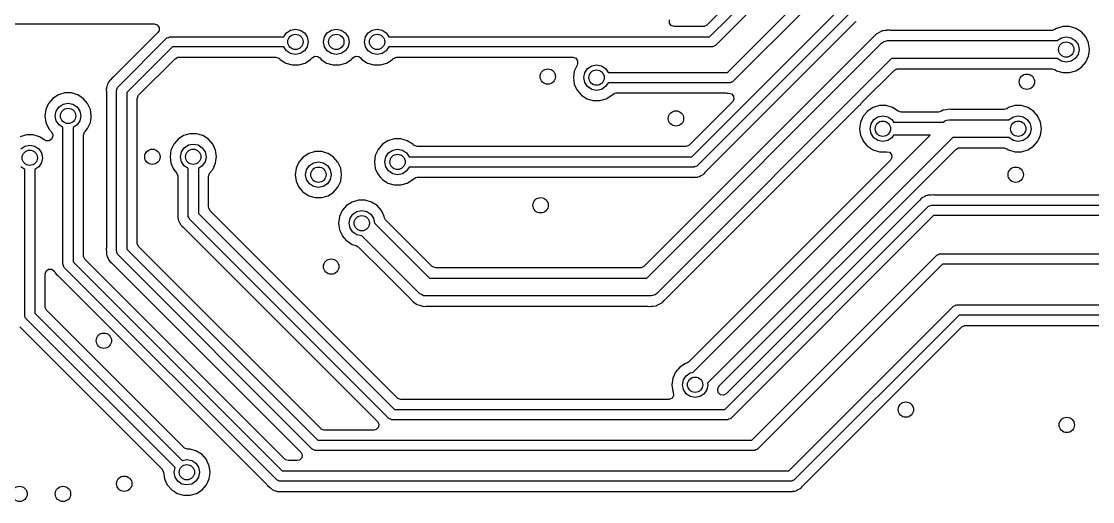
# Model space of a CAD drawing. Extents: x 100.3 to 185, y -144.7 to -85.3.
# Drawn here: x 153.44 to 174.41, y -107.9 to -98.5 of the extents above; entities that cross this region are included whole.
import ezdxf

# ---------------------------------------------------------------- set-up
doc = ezdxf.new("R2010")
doc.units = 0
doc.layers.add('BLACK', color=7, linetype='CONTINUOUS')

msp = doc.modelspace()

# ---------------------------------------------------------------- linework, layer by layer
at = {"layer": 'BLACK', "linetype": 'CONTINUOUS'}
for p, q in [((167.771, -97.6545), (166.855, -98.5705)), ((166.909, -98.8), (168, -97.7086)), ((168.171, -97.8207), (167.021, -98.9707)), ((167.259, -99.5), (168.64, -98.1186)), ((166.559, -101.15), (169.5, -98.2081)), ((169.671, -98.3202), (166.671, -101.321)), ((168.811, -98.2307), (167.371, -99.6707)), ((151.862, -98.55), (156.036, -98.55)), ((156.036, -98.55), (156.094, -98.5689)), ((166.12, -98.5311), (166.12, -98.4699)), ((166.156, -98.5806), (166.12, -98.5311)), ((168.292, -99.983), (169.767, -98.5081)), ((169.767, -98.5081), (169.778, -98.5)), ((169.778, -98.5), (169.777, -98.499)), ((156.106, -98.719), (155.234, -99.5914)), ((156.094, -98.5689), (156.13, -98.6184)), ((156.13, -98.6796), (156.106, -98.719)), ((156.13, -98.6184), (156.13, -98.6796)), ((158.572, -98.8), (158.623, -98.7232)), ((158.623, -98.7232), (158.704, -98.669)), ((158.704, -98.669), (158.8, -98.65)), ((158.8, -98.65), (158.896, -98.669)), ((158.896, -98.669), (158.977, -98.7232)), ((158.977, -98.7232), (159.031, -98.8043)), ((159.369, -98.8043), (159.423, -98.7232)), ((159.423, -98.7232), (159.504, -98.669)), ((159.504, -98.669), (159.6, -98.65)), ((159.6, -98.65), (159.696, -98.669)), ((159.696, -98.669), (159.777, -98.7232)), ((159.777, -98.7232), (159.831, -98.8043)), ((160.169, -98.8043), (160.223, -98.7232)), ((160.223, -98.7232), (160.304, -98.669)), ((160.304, -98.669), (160.4, -98.65)), ((160.4, -98.65), (160.496, -98.669)), ((160.496, -98.669), (160.577, -98.7232)), ((160.577, -98.7232), (160.628, -98.8)), ((166.214, -98.5995), (166.156, -98.5806)), ((166.785, -98.5995), (166.214, -98.5995)), ((166.8, -98.5983), (166.785, -98.5995)), ((166.855, -98.5705), (166.8, -98.5983)), ((170.166, -98.7496), (170.13, -98.7892)), ((170.172, -98.7447), (170.166, -98.7496)), ((170.179, -98.7402), (170.172, -98.7447)), ((170.227, -98.7165), (170.179, -98.7402)), ((170.229, -98.7156), (170.227, -98.7165)), ((170.276, -98.6899), (170.229, -98.7156)), ((170.284, -98.6874), (170.276, -98.6899)), ((170.291, -98.6851), (170.284, -98.6874)), ((170.345, -98.6785), (170.291, -98.6851)), ((170.291, -98.6851), (170.291, -98.6851)), ((170.291, -98.6851), (170.291, -98.6851)), ((170.291, -98.6851), (170.291, -98.6851)), ((170.347, -98.6782), (170.345, -98.6785)), ((170.364, -98.6752), (170.347, -98.6782)), ((170.369, -98.6745), (170.364, -98.6752)), ((170.374, -98.6745), (170.369, -98.6745)), ((170.38, -98.6741), (170.374, -98.6745)), ((170.416, -98.6696), (170.38, -98.6741)), ((170.429, -98.6724), (170.416, -98.6696)), ((170.416, -98.6696), (170.416, -98.6696)), ((170.449, -98.6745), (170.429, -98.6724)), ((173.612, -98.6745), (170.449, -98.6745)), ((173.665, -98.6588), (173.612, -98.6745)), ((173.701, -98.636), (173.665, -98.6588)), ((173.724, -98.6293), (173.701, -98.636)), ((173.825, -98.5995), (173.724, -98.6293)), ((173.955, -98.5995), (173.825, -98.5995)), ((173.825, -98.5995), (173.825, -98.5995)), ((174.056, -98.6293), (173.955, -98.5995)), ((173.955, -98.5995), (173.955, -98.5995)), ((174.079, -98.636), (174.056, -98.6293)), ((174.188, -98.706), (174.079, -98.636)), ((174.079, -98.636), (174.079, -98.636)), ((174.079, -98.636), (174.079, -98.636)), ((174.273, -98.8039), (174.188, -98.706)), ((174.188, -98.706), (174.188, -98.706)), ((174.188, -98.706), (174.188, -98.706)), ((155.329, -99.7793), (156.279, -98.8293)), ((156.279, -98.8293), (156.286, -98.8256)), ((156.286, -98.8256), (156.291, -98.8191)), ((156.291, -98.8191), (156.313, -98.8119)), ((156.313, -98.8119), (156.334, -98.8012)), ((156.334, -98.8012), (156.342, -98.8025)), ((156.342, -98.8025), (156.35, -98.8)), ((156.35, -98.8), (158.572, -98.8)), ((159.031, -98.8043), (159.05, -98.9)), ((159.05, -98.9), (159.031, -98.9957)), ((159.35, -98.9), (159.369, -98.8043)), ((159.369, -98.9957), (159.35, -98.9)), ((159.831, -98.8043), (159.85, -98.9)), ((159.85, -98.9), (159.831, -98.9957)), ((160.15, -98.9), (160.169, -98.8043)), ((160.169, -98.9957), (160.15, -98.9)), ((160.628, -98.8), (166.909, -98.8)), ((170.128, -98.7907), (165.623, -103.296)), ((165.678, -103.525), (170.276, -98.9263)), ((167.021, -98.9707), (167.014, -98.9744)), ((170.13, -98.7892), (170.128, -98.7907)), ((170.276, -98.9263), (170.309, -98.9002)), ((170.309, -98.9002), (170.315, -98.8986)), ((170.315, -98.8986), (170.319, -98.895)), ((170.319, -98.895), (170.354, -98.8862)), ((170.354, -98.8862), (170.389, -98.8753)), ((170.389, -98.8753), (170.395, -98.8763)), ((170.395, -98.8763), (170.4, -98.875)), ((170.4, -98.875), (173.712, -98.875)), ((173.712, -98.875), (173.713, -98.8732)), ((173.713, -98.8732), (173.794, -98.819)), ((173.794, -98.819), (173.89, -98.8)), ((173.89, -98.8), (173.986, -98.819)), ((173.986, -98.819), (174.067, -98.8732)), ((174.067, -98.8732), (174.121, -98.9543)), ((174.121, -98.9543), (174.14, -99.05)), ((174.324, -98.9157), (174.273, -98.8039)), ((174.327, -98.9218), (174.324, -98.9157)), ((174.345, -99.05), (174.327, -98.9218)), ((156.391, -99), (155.5, -99.8914)), ((158.572, -99), (156.391, -99)), ((158.623, -99.0768), (158.572, -99)), ((158.704, -99.131), (158.623, -99.0768)), ((158.8, -99.15), (158.704, -99.131)), ((158.896, -99.131), (158.8, -99.15)), ((158.977, -99.0768), (158.896, -99.131)), ((159.031, -98.9957), (158.977, -99.0768)), ((159.423, -99.0768), (159.369, -98.9957)), ((159.504, -99.131), (159.423, -99.0768)), ((159.6, -99.15), (159.504, -99.131)), ((159.696, -99.131), (159.6, -99.15)), ((159.777, -99.0768), (159.696, -99.131)), ((159.831, -98.9957), (159.777, -99.0768)), ((160.223, -99.0768), (160.169, -98.9957)), ((160.304, -99.131), (160.223, -99.0768)), ((160.4, -99.15), (160.304, -99.131)), ((160.496, -99.131), (160.4, -99.15)), ((160.577, -99.0768), (160.496, -99.131)), ((160.628, -99), (160.577, -99.0768)), ((166.95, -99), (160.628, -99)), ((166.958, -98.9975), (166.95, -99)), ((166.966, -98.9988), (166.958, -98.9975)), ((166.987, -98.9881), (166.966, -98.9988)), ((167.009, -98.9809), (166.987, -98.9881)), ((167.014, -98.9744), (167.009, -98.9809)), ((174.121, -99.1457), (174.067, -99.2268)), ((174.14, -99.05), (174.121, -99.1457)), ((174.273, -99.2961), (174.327, -99.1782)), ((174.327, -99.1782), (174.337, -99.1061)), ((174.337, -99.1061), (174.345, -99.05)), ((174.345, -99.05), (174.345, -99.05)), ((155.729, -99.9455), (156.445, -99.2295)), ((156.445, -99.2295), (156.5, -99.2017)), ((156.5, -99.2017), (156.515, -99.2005)), ((156.515, -99.2005), (158.419, -99.2005)), ((158.419, -99.2005), (158.477, -99.2194)), ((158.477, -99.2194), (158.494, -99.2347)), ((158.494, -99.2347), (158.502, -99.244)), ((158.502, -99.244), (158.502, -99.244)), ((158.502, -99.244), (158.592, -99.3017)), ((158.592, -99.3017), (158.611, -99.314)), ((158.611, -99.314), (158.735, -99.3505)), ((158.735, -99.3505), (158.735, -99.3505)), ((158.735, -99.3505), (158.865, -99.3505)), ((158.865, -99.3505), (158.989, -99.314)), ((158.865, -99.3505), (158.865, -99.3505)), ((158.989, -99.314), (159.098, -99.244)), ((159.098, -99.244), (159.125, -99.2127)), ((159.125, -99.2127), (159.178, -99.1811)), ((159.178, -99.1811), (159.239, -99.1863)), ((159.239, -99.1863), (159.275, -99.2127)), ((159.275, -99.2127), (159.302, -99.244)), ((159.302, -99.244), (159.302, -99.244)), ((159.302, -99.244), (159.392, -99.3017)), ((159.392, -99.3017), (159.411, -99.314)), ((159.411, -99.314), (159.535, -99.3505)), ((159.535, -99.3505), (159.535, -99.3505)), ((159.535, -99.3505), (159.665, -99.3505)), ((159.665, -99.3505), (159.789, -99.314)), ((159.665, -99.3505), (159.665, -99.3505)), ((159.789, -99.314), (159.898, -99.244)), ((159.898, -99.244), (159.925, -99.2127)), ((159.925, -99.2127), (159.978, -99.1811)), ((159.978, -99.1811), (160.039, -99.1863)), ((160.039, -99.1863), (160.075, -99.2127)), ((160.075, -99.2127), (160.102, -99.244)), ((160.102, -99.244), (160.102, -99.244)), ((160.102, -99.244), (160.192, -99.3017)), ((160.192, -99.3017), (160.211, -99.314)), ((160.211, -99.314), (160.335, -99.3505)), ((160.335, -99.3505), (160.335, -99.3505)), ((160.335, -99.3505), (160.465, -99.3505)), ((160.465, -99.3505), (160.589, -99.314)), ((160.465, -99.3505), (160.465, -99.3505)), ((160.589, -99.314), (160.698, -99.244)), ((160.698, -99.244), (160.706, -99.2347)), ((160.706, -99.2347), (160.758, -99.2031)), ((160.758, -99.2031), (160.781, -99.2005)), ((160.781, -99.2005), (164.23, -99.2005)), ((164.23, -99.2005), (164.288, -99.2194)), ((164.313, -99.3539), (164.259, -99.4718)), ((164.288, -99.2194), (164.324, -99.2689)), ((164.324, -99.3301), (164.313, -99.353)), ((164.313, -99.353), (164.313, -99.3539)), ((164.324, -99.2689), (164.324, -99.3301)), ((164.519, -99.4232), (164.6, -99.369)), ((164.6, -99.369), (164.696, -99.35)), ((164.696, -99.35), (164.791, -99.369)), ((164.791, -99.369), (164.872, -99.4232)), ((170.472, -99.225), (165.874, -103.824)), ((173.712, -99.225), (170.472, -99.225)), ((173.713, -99.2268), (173.712, -99.225)), ((173.794, -99.281), (173.713, -99.2268)), ((173.89, -99.3), (173.794, -99.281)), ((173.986, -99.281), (173.89, -99.3)), ((174.067, -99.2268), (173.986, -99.281)), ((174.188, -99.394), (174.273, -99.2961)), ((155.234, -99.5914), (155.222, -99.5995)), ((155.222, -99.5995), (155.223, -99.6005)), ((164.259, -99.4718), (164.241, -99.6)), ((164.241, -99.6), (164.241, -99.6)), ((164.241, -99.6), (164.259, -99.7282)), ((164.446, -99.6), (164.465, -99.5043)), ((164.465, -99.6957), (164.446, -99.6)), ((164.465, -99.5043), (164.519, -99.4232)), ((164.872, -99.4232), (164.924, -99.5)), ((164.924, -99.5), (167.259, -99.5)), ((169.878, -100.103), (170.527, -99.4545)), ((170.527, -99.4545), (170.581, -99.4267)), ((170.581, -99.4267), (170.597, -99.4255)), ((170.597, -99.4255), (173.612, -99.4255)), ((173.612, -99.4255), (173.665, -99.4412)), ((173.665, -99.4412), (173.701, -99.464)), ((173.701, -99.464), (173.825, -99.5005)), ((173.825, -99.5005), (173.825, -99.5005)), ((173.825, -99.5005), (173.955, -99.5005)), ((173.955, -99.5005), (174.079, -99.464)), ((173.955, -99.5005), (173.955, -99.5005)), ((174.079, -99.464), (174.188, -99.394)), ((155.1, -99.8037), (155.097, -99.8263)), ((155.111, -99.7641), (155.1, -99.7938)), ((155.1, -99.7938), (155.1, -99.8037)), ((155.113, -99.7575), (155.111, -99.7641)), ((155.12, -99.7265), (155.113, -99.7575)), ((155.126, -99.7184), (155.12, -99.7265)), ((155.12, -99.7265), (155.12, -99.7265)), ((155.137, -99.6982), (155.126, -99.7184)), ((155.14, -99.6891), (155.137, -99.6982)), ((155.162, -99.6655), (155.14, -99.6891)), ((155.14, -99.6891), (155.14, -99.6891)), ((155.166, -99.6601), (155.162, -99.6655)), ((155.168, -99.6572), (155.166, -99.6601)), ((155.182, -99.6432), (155.168, -99.6572)), ((155.168, -99.6572), (155.168, -99.6572)), ((155.183, -99.6416), (155.182, -99.6432)), ((155.216, -99.606), (155.183, -99.6416)), ((155.223, -99.6005), (155.216, -99.606)), ((155.312, -99.8135), (155.319, -99.7912)), ((155.319, -99.7912), (155.326, -99.7865)), ((155.326, -99.7865), (155.329, -99.7793)), ((164.259, -99.7282), (164.309, -99.8378)), ((164.519, -99.7768), (164.465, -99.6957)), ((164.6, -99.831), (164.519, -99.7768)), ((164.872, -99.7768), (164.791, -99.831)), ((164.924, -99.7), (164.872, -99.7768)), ((167.3, -99.7), (164.924, -99.7)), ((167.308, -99.6975), (167.3, -99.7)), ((167.316, -99.6988), (167.308, -99.6975)), ((167.337, -99.6881), (167.316, -99.6988)), ((167.359, -99.6809), (167.337, -99.6881)), ((167.364, -99.6744), (167.359, -99.6809)), ((167.371, -99.6707), (167.364, -99.6744)), ((154.052, -100.006), (153.967, -100.104)), ((154.161, -99.936), (154.052, -100.006)), ((154.285, -99.8995), (154.161, -99.936)), ((154.161, -99.936), (154.161, -99.936)), ((154.415, -99.8995), (154.285, -99.8995)), ((154.285, -99.8995), (154.285, -99.8995)), ((154.535, -99.9347), (154.415, -99.8995)), ((154.415, -99.8995), (154.415, -99.8995)), ((154.539, -99.936), (154.535, -99.9347)), ((154.648, -100.006), (154.539, -99.936)), ((154.539, -99.936), (154.539, -99.936)), ((154.539, -99.936), (154.539, -99.936)), ((154.733, -100.104), (154.648, -100.006)), ((154.648, -100.006), (154.648, -100.006)), ((154.648, -100.006), (154.648, -100.006)), ((155.097, -99.8263), (155.095, -99.8359)), ((155.095, -99.8359), (155.097, -99.8522)), ((155.097, -99.8522), (155.099, -99.8675)), ((155.099, -99.8675), (155.1, -99.8743)), ((155.1, -99.8743), (155.1, -102.935)), ((155.3, -99.85), (155.302, -99.8423)), ((155.3, -103), (155.3, -99.85)), ((155.301, -99.8344), (155.312, -99.8135)), ((155.302, -99.8423), (155.301, -99.8344)), ((155.5, -99.8914), (155.5, -102.959)), ((155.701, -100.015), (155.719, -99.9573)), ((155.701, -102.835), (155.701, -100.015)), ((155.719, -99.9573), (155.729, -99.9455)), ((164.309, -99.8378), (164.313, -99.8461)), ((164.313, -99.8461), (164.391, -99.936)), ((164.391, -99.936), (164.398, -99.944)), ((164.398, -99.944), (164.507, -100.014)), ((164.507, -100.014), (164.507, -100.014)), ((164.507, -100.014), (164.631, -100.05)), ((164.696, -99.85), (164.6, -99.831)), ((164.791, -99.831), (164.696, -99.85)), ((164.76, -100.05), (164.885, -100.014)), ((164.885, -100.014), (164.994, -99.944)), ((164.994, -99.944), (165.002, -99.9347)), ((165.002, -99.9347), (165.054, -99.9031)), ((165.054, -99.9031), (165.077, -99.9005)), ((165.077, -99.9005), (167.235, -99.9005)), ((166.83, -101.445), (168.292, -99.983)), ((167.235, -99.9005), (167.249, -99.9027)), ((167.249, -99.9027), (167.249, -99.9015)), ((167.249, -99.9015), (167.258, -99.9028)), ((167.258, -99.9028), (167.28, -99.9018)), ((167.258, -99.9028), (167.258, -99.9028)), ((167.258, -99.9028), (167.258, -99.9028)), ((167.28, -99.9018), (167.339, -99.918)), ((167.339, -99.918), (167.377, -99.9657)), ((167.377, -99.9657), (167.38, -100.027)), ((153.913, -100.222), (153.895, -100.35)), ((153.967, -100.104), (153.913, -100.222)), ((154.119, -100.254), (154.173, -100.173)), ((154.173, -100.173), (154.254, -100.119)), ((154.254, -100.119), (154.35, -100.1)), ((154.35, -100.1), (154.446, -100.119)), ((154.446, -100.119), (154.527, -100.173)), ((154.527, -100.173), (154.581, -100.254)), ((154.77, -100.186), (154.733, -100.104)), ((154.787, -100.222), (154.77, -100.186)), ((154.805, -100.35), (154.787, -100.222)), ((164.631, -100.05), (164.631, -100.05)), ((164.631, -100.05), (164.76, -100.05)), ((164.76, -100.05), (164.76, -100.05)), ((167.354, -100.071), (166.505, -100.921)), ((167.38, -100.027), (167.354, -100.071)), ((168.281, -101.7), (169.84, -100.142)), ((169.84, -100.142), (169.86, -100.131)), ((169.86, -100.131), (169.878, -100.103)), ((170.111, -100.186), (170.002, -100.256)), ((170.235, -100.149), (170.111, -100.186)), ((170.111, -100.186), (170.111, -100.186)), ((170.365, -100.149), (170.235, -100.149)), ((170.235, -100.149), (170.235, -100.149)), ((170.489, -100.186), (170.365, -100.149)), ((170.365, -100.149), (170.365, -100.149)), ((170.602, -100.259), (170.489, -100.186)), ((170.489, -100.186), (170.489, -100.186)), ((170.489, -100.186), (170.489, -100.186)), ((170.489, -100.186), (170.489, -100.186)), ((171.545, -100.228), (171.491, -100.235)), ((171.547, -100.228), (171.545, -100.228)), ((171.569, -100.224), (171.547, -100.228)), ((171.574, -100.224), (171.569, -100.224)), ((171.58, -100.224), (171.574, -100.224)), ((171.616, -100.22), (171.58, -100.224)), ((171.629, -100.222), (171.616, -100.22)), ((171.649, -100.224), (171.629, -100.222)), ((172.672, -100.224), (171.649, -100.224)), ((172.725, -100.209), (172.672, -100.224)), ((172.761, -100.186), (172.725, -100.209)), ((172.885, -100.149), (172.761, -100.186)), ((172.761, -100.186), (172.761, -100.186)), ((173.015, -100.149), (172.885, -100.149)), ((172.885, -100.149), (172.885, -100.149)), ((173.139, -100.186), (173.015, -100.149)), ((173.015, -100.149), (173.015, -100.149)), ((173.248, -100.256), (173.139, -100.186)), ((173.139, -100.186), (173.139, -100.186)), ((173.139, -100.186), (173.139, -100.186)), ((173.139, -100.186), (173.139, -100.186)), ((153.895, -100.35), (153.895, -100.35)), ((153.895, -100.35), (153.913, -100.478)), ((154.1, -100.35), (154.119, -100.254)), ((154.119, -100.446), (154.1, -100.35)), ((154.581, -100.254), (154.6, -100.35)), ((154.6, -100.35), (154.581, -100.446)), ((154.787, -100.478), (154.8, -100.385)), ((154.8, -100.385), (154.805, -100.35)), ((154.805, -100.35), (154.805, -100.35)), ((169.917, -100.354), (169.863, -100.472)), ((169.984, -100.276), (169.917, -100.354)), ((169.993, -100.259), (169.984, -100.276)), ((170.002, -100.256), (169.993, -100.259)), ((170.069, -100.504), (170.123, -100.423)), ((170.123, -100.423), (170.204, -100.369)), ((170.204, -100.369), (170.3, -100.35)), ((170.3, -100.35), (170.396, -100.369)), ((170.396, -100.369), (170.477, -100.423)), ((170.477, -100.423), (170.511, -100.475)), ((170.656, -100.274), (170.602, -100.259)), ((171.387, -100.274), (170.656, -100.274)), ((171.435, -100.263), (171.387, -100.274)), ((171.476, -100.24), (171.435, -100.263)), ((171.484, -100.237), (171.476, -100.24)), ((171.476, -100.24), (171.476, -100.24)), ((171.476, -100.24), (171.476, -100.24)), ((171.491, -100.235), (171.484, -100.237)), ((171.519, -100.445), (171.554, -100.436)), ((171.554, -100.436), (171.589, -100.425)), ((171.589, -100.425), (171.595, -100.426)), ((171.595, -100.426), (171.6, -100.425)), ((171.6, -100.425), (172.772, -100.425)), ((172.772, -100.425), (172.773, -100.423)), ((172.773, -100.423), (172.854, -100.369)), ((172.854, -100.369), (172.95, -100.35)), ((172.95, -100.35), (173.046, -100.369)), ((173.046, -100.369), (173.127, -100.423)), ((173.127, -100.423), (173.181, -100.504)), ((173.333, -100.354), (173.248, -100.256)), ((173.248, -100.256), (173.248, -100.256)), ((173.248, -100.256), (173.248, -100.256)), ((173.335, -100.359), (173.333, -100.354)), ((173.387, -100.472), (173.335, -100.359)), ((153.913, -100.478), (153.965, -100.591)), ((153.965, -100.591), (153.967, -100.596)), ((153.967, -100.596), (154.017, -100.653)), ((154.173, -100.527), (154.119, -100.446)), ((154.25, -100.578), (154.173, -100.527)), ((154.25, -103.25), (154.25, -100.578)), ((154.527, -100.527), (154.45, -100.578)), ((154.45, -100.578), (154.45, -103.209)), ((154.581, -100.446), (154.527, -100.527)), ((154.683, -100.653), (154.733, -100.596)), ((154.733, -100.596), (154.787, -100.478)), ((169.863, -100.472), (169.845, -100.6)), ((169.845, -100.6), (169.845, -100.6)), ((169.845, -100.6), (169.863, -100.728)), ((170.05, -100.6), (170.069, -100.504)), ((170.069, -100.696), (170.05, -100.6)), ((170.511, -100.475), (171.478, -100.475)), ((171.478, -100.475), (171.509, -100.45)), ((171.509, -100.45), (171.515, -100.449)), ((171.515, -100.449), (171.519, -100.445)), ((173.181, -100.504), (173.2, -100.6)), ((173.2, -100.6), (173.181, -100.696)), ((173.405, -100.6), (173.387, -100.472)), ((173.387, -100.728), (173.4, -100.639)), ((173.4, -100.639), (173.405, -100.6)), ((173.405, -100.6), (173.405, -100.6)), ((153.535, -100.719), (153.411, -100.756)), ((153.665, -100.719), (153.535, -100.719)), ((153.535, -100.719), (153.535, -100.719)), ((153.789, -100.756), (153.665, -100.719)), ((153.665, -100.719), (153.665, -100.719)), ((153.897, -100.825), (153.789, -100.756)), ((153.789, -100.756), (153.789, -100.756)), ((153.789, -100.756), (153.789, -100.756)), ((153.789, -100.756), (153.789, -100.756)), ((153.92, -100.836), (153.897, -100.825)), ((153.981, -100.836), (153.92, -100.836)), ((154.031, -100.8), (153.981, -100.836)), ((154.017, -100.653), (154.025, -100.663)), ((154.025, -100.663), (154.049, -100.72)), ((154.049, -100.742), (154.031, -100.8)), ((154.049, -100.72), (154.049, -100.728)), ((154.049, -100.728), (154.049, -100.742)), ((154.65, -100.728), (154.669, -100.67)), ((154.65, -103.085), (154.65, -100.728)), ((154.669, -100.67), (154.675, -100.663)), ((154.675, -100.663), (154.683, -100.653)), ((156.502, -100.806), (156.417, -100.904)), ((156.611, -100.736), (156.502, -100.806)), ((156.735, -100.7), (156.611, -100.736)), ((156.611, -100.736), (156.611, -100.736)), ((156.865, -100.7), (156.735, -100.7)), ((156.735, -100.7), (156.735, -100.7)), ((156.989, -100.736), (156.865, -100.7)), ((156.865, -100.7), (156.865, -100.7)), ((157.098, -100.806), (156.989, -100.736)), ((156.989, -100.736), (156.989, -100.736)), ((156.989, -100.736), (156.989, -100.736)), ((156.989, -100.736), (156.989, -100.736)), ((157.183, -100.904), (157.098, -100.806)), ((157.098, -100.806), (157.098, -100.806)), ((157.098, -100.806), (157.098, -100.806)), ((160.611, -100.836), (160.502, -100.906)), ((160.735, -100.799), (160.611, -100.836)), ((160.611, -100.836), (160.611, -100.836)), ((160.865, -100.799), (160.735, -100.799)), ((160.735, -100.799), (160.735, -100.799)), ((160.989, -100.836), (160.865, -100.799)), ((160.865, -100.799), (160.865, -100.799)), ((161.098, -100.906), (160.989, -100.836)), ((160.989, -100.836), (160.989, -100.836)), ((160.989, -100.836), (160.989, -100.836)), ((160.989, -100.836), (160.989, -100.836)), ((166.581, -105.371), (171.228, -100.725)), ((171.672, -100.775), (166.868, -105.579)), ((169.863, -100.728), (169.913, -100.836)), ((169.913, -100.836), (169.917, -100.846)), ((169.917, -100.846), (169.986, -100.926)), ((170.123, -100.777), (170.069, -100.696)), ((170.204, -100.831), (170.123, -100.777)), ((170.3, -100.85), (170.204, -100.831)), ((170.396, -100.831), (170.3, -100.85)), ((170.477, -100.777), (170.396, -100.831)), ((170.511, -100.725), (170.477, -100.777)), ((171.228, -100.725), (170.511, -100.725)), ((172.772, -100.775), (171.672, -100.775)), ((172.773, -100.777), (172.772, -100.775)), ((172.854, -100.831), (172.773, -100.777)), ((172.95, -100.85), (172.854, -100.831)), ((173.046, -100.831), (172.95, -100.85)), ((173.127, -100.777), (173.046, -100.831)), ((173.181, -100.696), (173.127, -100.777)), ((173.248, -100.944), (173.333, -100.846)), ((173.333, -100.846), (173.387, -100.728)), ((153.423, -100.993), (153.504, -100.939)), ((153.504, -100.939), (153.6, -100.92)), ((153.6, -100.92), (153.696, -100.939)), ((153.696, -100.939), (153.777, -100.993)), ((153.777, -100.993), (153.831, -101.074)), ((156.363, -101.022), (156.345, -101.15)), ((156.417, -100.904), (156.363, -101.022)), ((156.55, -101.15), (156.569, -101.054)), ((156.569, -101.054), (156.623, -100.973)), ((156.623, -100.973), (156.704, -100.919)), ((156.704, -100.919), (156.8, -100.9)), ((156.8, -100.9), (156.896, -100.919)), ((156.896, -100.919), (156.977, -100.973)), ((156.977, -100.973), (157.031, -101.054)), ((157.031, -101.054), (157.05, -101.15)), ((157.237, -101.022), (157.183, -100.904)), ((157.255, -101.15), (157.237, -101.022)), ((157.237, -101.022), (157.237, -101.022)), ((159.185, -101.049), (159.061, -101.086)), ((159.315, -101.049), (159.185, -101.049)), ((159.185, -101.049), (159.185, -101.049)), ((159.435, -101.085), (159.315, -101.049)), ((159.315, -101.049), (159.315, -101.049)), ((160.417, -101.004), (160.363, -101.122)), ((160.502, -100.906), (160.417, -101.004)), ((160.623, -101.073), (160.704, -101.019)), ((160.704, -101.019), (160.8, -101)), ((160.8, -101), (160.896, -101.019)), ((160.896, -101.019), (160.977, -101.073)), ((161.106, -100.915), (161.098, -100.906)), ((161.098, -100.906), (161.098, -100.906)), ((161.123, -100.931), (161.106, -100.915)), ((161.181, -100.95), (161.123, -100.931)), ((166.435, -100.95), (161.181, -100.95)), ((166.45, -100.948), (166.435, -100.95)), ((166.505, -100.921), (166.45, -100.948)), ((167.097, -105.634), (171.727, -101.004)), ((169.986, -100.926), (170.002, -100.944)), ((170.002, -100.944), (170.095, -101.004)), ((170.095, -101.004), (170.111, -101.014)), ((170.111, -101.014), (170.235, -101.05)), ((170.235, -101.05), (170.235, -101.05)), ((170.235, -101.05), (170.365, -101.05)), ((170.365, -101.05), (170.367, -101.05)), ((170.367, -101.05), (170.368, -101.05)), ((170.368, -101.05), (170.372, -101.05)), ((170.372, -101.05), (170.372, -101.051)), ((170.372, -101.051), (170.427, -101.061)), ((170.427, -101.061), (170.47, -101.105)), ((171.727, -101.004), (171.781, -100.977)), ((171.781, -100.977), (171.797, -100.975)), ((171.797, -100.975), (172.672, -100.975)), ((172.672, -100.975), (172.725, -100.991)), ((172.725, -100.991), (172.761, -101.014)), ((172.761, -101.014), (172.885, -101.05)), ((172.885, -101.05), (172.885, -101.05)), ((172.885, -101.05), (173.015, -101.05)), ((173.015, -101.05), (173.139, -101.014)), ((173.015, -101.05), (173.015, -101.05)), ((173.139, -101.014), (173.248, -100.944)), ((153.831, -101.266), (153.777, -101.347)), ((153.831, -101.074), (153.85, -101.17)), ((153.85, -101.17), (153.831, -101.266)), ((156.345, -101.15), (156.345, -101.15)), ((156.345, -101.15), (156.363, -101.278)), ((156.569, -101.246), (156.55, -101.15)), ((156.623, -101.327), (156.569, -101.246)), ((157.031, -101.246), (156.977, -101.327)), ((157.05, -101.15), (157.031, -101.246)), ((157.237, -101.278), (157.245, -101.22)), ((157.245, -101.22), (157.255, -101.15)), ((157.255, -101.15), (157.255, -101.15)), ((158.867, -101.254), (158.813, -101.372)), ((158.952, -101.156), (158.867, -101.254)), ((159.061, -101.086), (158.952, -101.156)), ((159.061, -101.086), (159.061, -101.086)), ((159.073, -101.323), (159.154, -101.269)), ((159.154, -101.269), (159.25, -101.25)), ((159.25, -101.25), (159.346, -101.269)), ((159.346, -101.269), (159.427, -101.323)), ((159.439, -101.086), (159.435, -101.085)), ((159.548, -101.156), (159.439, -101.086)), ((159.439, -101.086), (159.439, -101.086)), ((159.439, -101.086), (159.439, -101.086)), ((159.633, -101.254), (159.548, -101.156)), ((159.548, -101.156), (159.548, -101.156)), ((159.548, -101.156), (159.548, -101.156)), ((159.675, -101.347), (159.633, -101.254)), ((160.363, -101.122), (160.345, -101.25)), ((160.345, -101.25), (160.345, -101.25)), ((160.345, -101.25), (160.363, -101.378)), ((160.55, -101.25), (160.569, -101.154)), ((160.569, -101.346), (160.55, -101.25)), ((160.569, -101.154), (160.623, -101.073)), ((160.977, -101.073), (161.028, -101.15)), ((161.028, -101.15), (166.559, -101.15)), ((170.451, -101.218), (166.503, -105.166)), ((170.478, -101.165), (170.451, -101.218)), ((170.47, -101.105), (170.478, -101.165)), ((153.5, -101.398), (153.423, -101.347)), ((153.5, -104.25), (153.5, -101.398)), ((153.777, -101.347), (153.7, -101.398)), ((153.7, -101.398), (153.7, -104.209)), ((156.363, -101.278), (156.409, -101.378)), ((156.409, -101.378), (156.417, -101.396)), ((156.417, -101.396), (156.475, -101.463)), ((156.475, -101.463), (156.499, -101.52)), ((156.7, -101.378), (156.623, -101.327)), ((156.7, -102.3), (156.7, -101.378)), ((156.977, -101.327), (156.9, -101.378)), ((156.9, -101.378), (156.9, -102.259)), ((157.11, -101.5), (157.119, -101.47)), ((157.119, -101.47), (157.125, -101.463)), ((157.125, -101.463), (157.183, -101.396)), ((157.183, -101.396), (157.237, -101.278)), ((158.813, -101.372), (158.795, -101.5)), ((159, -101.5), (159.019, -101.404)), ((159.019, -101.404), (159.073, -101.323)), ((159.427, -101.323), (159.481, -101.404)), ((159.481, -101.404), (159.5, -101.5)), ((159.687, -101.372), (159.675, -101.347)), ((159.705, -101.5), (159.687, -101.372)), ((160.363, -101.378), (160.415, -101.491)), ((160.623, -101.427), (160.569, -101.346)), ((160.704, -101.481), (160.623, -101.427)), ((160.8, -101.5), (160.704, -101.481)), ((160.896, -101.481), (160.8, -101.5)), ((160.977, -101.427), (160.896, -101.481)), ((161.028, -101.35), (160.977, -101.427)), ((166.6, -101.35), (161.028, -101.35)), ((166.608, -101.348), (166.6, -101.35)), ((166.616, -101.349), (166.608, -101.348)), ((166.637, -101.338), (166.616, -101.349)), ((166.659, -101.331), (166.637, -101.338)), ((166.664, -101.324), (166.659, -101.331)), ((166.671, -101.321), (166.664, -101.324)), ((166.78, -101.495), (166.798, -101.481)), ((166.798, -101.481), (166.806, -101.476)), ((166.806, -101.476), (166.825, -101.45)), ((166.825, -101.45), (166.83, -101.445)), ((156.499, -101.52), (156.499, -101.528)), ((156.499, -101.528), (156.499, -102.235)), ((157.1, -101.528), (157.11, -101.5)), ((157.1, -102.135), (157.1, -101.528)), ((158.795, -101.5), (158.795, -101.5)), ((158.795, -101.5), (158.813, -101.628)), ((158.813, -101.628), (158.867, -101.746)), ((159.019, -101.596), (159, -101.5)), ((159.073, -101.677), (159.019, -101.596)), ((159.154, -101.731), (159.073, -101.677)), ((159.427, -101.677), (159.346, -101.731)), ((159.481, -101.596), (159.427, -101.677)), ((159.5, -101.5), (159.481, -101.596)), ((159.633, -101.746), (159.687, -101.628)), ((159.687, -101.628), (159.698, -101.553)), ((159.698, -101.553), (159.705, -101.5)), ((159.705, -101.5), (159.705, -101.5)), ((160.415, -101.491), (160.417, -101.496)), ((160.417, -101.496), (160.466, -101.553)), ((160.466, -101.553), (160.502, -101.594)), ((160.502, -101.594), (160.589, -101.65)), ((160.589, -101.65), (160.611, -101.664)), ((160.611, -101.664), (160.735, -101.7)), ((160.865, -101.7), (160.989, -101.664)), ((160.989, -101.664), (161.098, -101.594)), ((161.098, -101.594), (161.106, -101.585)), ((161.106, -101.585), (161.159, -101.553)), ((161.159, -101.553), (161.181, -101.55)), ((161.181, -101.55), (166.535, -101.55)), ((166.535, -101.55), (166.549, -101.553)), ((166.549, -101.553), (166.549, -101.552)), ((166.549, -101.552), (166.558, -101.553)), ((166.558, -101.553), (166.567, -101.552)), ((166.558, -101.553), (166.558, -101.553)), ((166.558, -101.553), (166.558, -101.553)), ((166.558, -101.553), (166.558, -101.553)), ((166.567, -101.552), (166.606, -101.551)), ((166.606, -101.551), (166.608, -101.55)), ((166.608, -101.55), (166.628, -101.55)), ((166.628, -101.55), (166.628, -101.55)), ((166.628, -101.55), (166.631, -101.55)), ((166.631, -101.55), (166.638, -101.549)), ((166.638, -101.549), (166.67, -101.548)), ((166.67, -101.548), (166.679, -101.544)), ((166.679, -101.544), (166.701, -101.537)), ((166.701, -101.537), (166.71, -101.535)), ((166.71, -101.535), (166.738, -101.518)), ((166.738, -101.518), (166.744, -101.515)), ((166.744, -101.515), (166.773, -101.502)), ((166.773, -101.502), (166.78, -101.495)), ((158.867, -101.746), (158.867, -101.746)), ((158.867, -101.746), (158.938, -101.828)), ((158.938, -101.828), (158.952, -101.844)), ((158.952, -101.844), (159.055, -101.91)), ((159.25, -101.75), (159.154, -101.731)), ((159.346, -101.731), (159.25, -101.75)), ((159.439, -101.914), (159.548, -101.844)), ((159.548, -101.844), (159.633, -101.746)), ((160.735, -101.7), (160.735, -101.7)), ((160.735, -101.7), (160.865, -101.7)), ((160.865, -101.7), (160.865, -101.7)), ((166.022, -103.959), (168.281, -101.7)), ((171.171, -101.906), (171.149, -101.913)), ((171.18, -101.902), (171.171, -101.906)), ((171.212, -101.901), (171.18, -101.902)), ((171.18, -101.902), (171.18, -101.902)), ((171.219, -101.9), (171.212, -101.901)), ((171.222, -101.899), (171.219, -101.9)), ((171.242, -101.899), (171.222, -101.899)), ((171.244, -101.899), (171.242, -101.899)), ((171.252, -101.899), (171.244, -101.899)), ((171.292, -101.897), (171.252, -101.899)), ((171.301, -101.898), (171.292, -101.897)), ((171.315, -101.899), (171.301, -101.897)), ((171.301, -101.897), (171.301, -101.898)), ((174.585, -101.899), (171.315, -101.899)), ((159.055, -101.91), (159.061, -101.914)), ((159.061, -101.914), (159.185, -101.95)), ((159.185, -101.95), (159.185, -101.95)), ((159.185, -101.95), (159.315, -101.95)), ((159.315, -101.95), (159.439, -101.914)), ((159.315, -101.95), (159.315, -101.95)), ((159.802, -102.106), (159.717, -102.204)), ((159.911, -102.036), (159.802, -102.106)), ((160.035, -101.999), (159.911, -102.036)), ((159.911, -102.036), (159.911, -102.036)), ((160.165, -101.999), (160.035, -101.999)), ((160.035, -101.999), (160.035, -101.999)), ((160.289, -102.036), (160.165, -101.999)), ((160.165, -101.999), (160.165, -101.999)), ((160.398, -102.106), (160.289, -102.036)), ((160.289, -102.036), (160.289, -102.036)), ((160.289, -102.036), (160.289, -102.036)), ((160.289, -102.036), (160.289, -102.036)), ((160.483, -102.204), (160.398, -102.106)), ((160.398, -102.106), (160.398, -102.106)), ((160.398, -102.106), (160.398, -102.106)), ((171.02, -102.005), (167.235, -105.79)), ((171.025, -102), (171.02, -102.005)), ((171.044, -101.974), (171.025, -102)), ((171.052, -101.969), (171.044, -101.974)), ((171.07, -101.955), (171.052, -101.969)), ((171.077, -101.948), (171.07, -101.955)), ((171.106, -101.935), (171.077, -101.948)), ((171.077, -101.948), (171.077, -101.948)), ((171.112, -101.932), (171.106, -101.935)), ((171.14, -101.915), (171.112, -101.932)), ((171.149, -101.913), (171.14, -101.915)), ((171.14, -101.915), (171.14, -101.915)), ((171.191, -102.119), (171.213, -102.112)), ((171.213, -102.112), (171.234, -102.101)), ((171.234, -102.101), (171.242, -102.102)), ((171.242, -102.102), (171.25, -102.1)), ((171.25, -102.1), (174.709, -102.1)), ((156.499, -102.235), (156.497, -102.249)), ((156.497, -102.249), (156.498, -102.249)), ((156.498, -102.249), (156.497, -102.258)), ((156.497, -102.258), (156.499, -102.306)), ((156.499, -102.306), (156.499, -102.308)), ((156.499, -102.308), (156.499, -102.328)), ((156.702, -102.308), (156.7, -102.3)), ((156.701, -102.316), (156.702, -102.308)), ((156.712, -102.337), (156.701, -102.316)), ((156.9, -102.259), (160.741, -106.1)), ((157.102, -102.15), (157.1, -102.135)), ((157.129, -102.205), (157.102, -102.15)), ((157.375, -102.45), (157.129, -102.205)), ((159.663, -102.322), (159.645, -102.45)), ((159.717, -102.204), (159.663, -102.322)), ((159.869, -102.354), (159.923, -102.273)), ((159.923, -102.273), (160.004, -102.219)), ((160.004, -102.219), (160.1, -102.2)), ((160.1, -102.2), (160.196, -102.219)), ((160.196, -102.219), (160.277, -102.273)), ((160.277, -102.273), (160.331, -102.354)), ((160.537, -102.322), (160.483, -102.204)), ((160.538, -102.329), (160.537, -102.322)), ((167.209, -106.1), (171.179, -102.129)), ((171.291, -102.3), (167.321, -106.271)), ((171.179, -102.129), (171.186, -102.126)), ((171.186, -102.126), (171.191, -102.119)), ((174.75, -102.3), (171.291, -102.3)), ((156.499, -102.328), (156.5, -102.331)), ((156.5, -102.331), (156.501, -102.338)), ((156.501, -102.338), (156.502, -102.37)), ((156.502, -102.37), (156.502, -102.37)), ((156.502, -102.37), (156.506, -102.379)), ((156.506, -102.379), (156.513, -102.401)), ((156.513, -102.401), (156.515, -102.41)), ((156.515, -102.41), (156.532, -102.438)), ((156.532, -102.438), (156.535, -102.444)), ((156.535, -102.444), (156.544, -102.465)), ((156.544, -102.465), (156.548, -102.473)), ((156.548, -102.473), (156.555, -102.48)), ((156.555, -102.48), (156.569, -102.498)), ((156.569, -102.498), (156.574, -102.506)), ((156.574, -102.506), (156.6, -102.525)), ((156.6, -102.525), (156.605, -102.53)), ((156.605, -102.53), (160.406, -106.33)), ((156.719, -102.359), (156.712, -102.337)), ((156.726, -102.364), (156.719, -102.359)), ((156.729, -102.371), (156.726, -102.364)), ((160.629, -106.271), (156.729, -102.371)), ((160.795, -105.871), (157.375, -102.45)), ((159.645, -102.45), (159.645, -102.45)), ((159.645, -102.45), (159.663, -102.578)), ((159.85, -102.45), (159.869, -102.354)), ((159.869, -102.546), (159.85, -102.45)), ((160.331, -102.354), (160.35, -102.45)), ((160.35, -102.45), (160.35, -102.452)), ((160.35, -102.452), (161.422, -103.525)), ((160.538, -102.33), (160.538, -102.329)), ((160.566, -102.385), (160.538, -102.33)), ((161.477, -103.296), (160.566, -102.385)), ((159.663, -102.578), (159.706, -102.671)), ((159.706, -102.671), (159.717, -102.696)), ((159.717, -102.696), (159.756, -102.741)), ((159.756, -102.741), (159.802, -102.794)), ((159.923, -102.627), (159.869, -102.546)), ((160.004, -102.681), (159.923, -102.627)), ((160.1, -102.7), (160.004, -102.681)), ((160.102, -102.7), (160.1, -102.7)), ((161.226, -103.824), (160.102, -102.7)), ((155.1, -102.935), (155.097, -102.949)), ((155.097, -102.949), (155.098, -102.949)), ((155.098, -102.949), (155.097, -102.958)), ((155.702, -102.85), (155.701, -102.835)), ((155.729, -102.905), (155.702, -102.85)), ((159.295, -106.471), (155.729, -102.905)), ((159.802, -102.794), (159.817, -102.804)), ((159.817, -102.804), (159.911, -102.864)), ((159.911, -102.864), (159.989, -102.887)), ((159.989, -102.887), (160.031, -102.912)), ((160.031, -102.912), (160.542, -103.423)), ((154.652, -103.1), (154.65, -103.085)), ((154.679, -103.155), (154.652, -103.1)), ((158.595, -107.071), (154.679, -103.155)), ((155.097, -102.958), (155.099, -103.006)), ((155.099, -103.006), (155.1, -103.008)), ((155.1, -103.008), (155.1, -103.028)), ((155.1, -103.028), (155.1, -103.031)), ((155.1, -103.031), (155.101, -103.038)), ((155.101, -103.038), (155.102, -103.07)), ((155.102, -103.07), (155.102, -103.07)), ((155.102, -103.07), (155.106, -103.079)), ((155.106, -103.079), (155.113, -103.101)), ((155.113, -103.101), (155.115, -103.11)), ((155.115, -103.11), (155.132, -103.138)), ((155.132, -103.138), (155.135, -103.144)), ((155.135, -103.144), (155.14, -103.155)), ((155.14, -103.155), (155.148, -103.173)), ((155.302, -103.008), (155.3, -103)), ((155.301, -103.016), (155.302, -103.008)), ((155.312, -103.037), (155.301, -103.016)), ((155.319, -103.059), (155.312, -103.037)), ((155.326, -103.064), (155.319, -103.059)), ((155.329, -103.071), (155.326, -103.064)), ((159.129, -106.871), (155.329, -103.071)), ((155.5, -102.959), (159.241, -106.7)), ((167.734, -106.7), (171.354, -103.079)), ((171.354, -103.079), (171.361, -103.076)), ((171.361, -103.076), (171.366, -103.069)), ((171.366, -103.069), (171.388, -103.062)), ((171.388, -103.062), (171.409, -103.051)), ((171.409, -103.051), (171.417, -103.052)), ((171.417, -103.052), (171.425, -103.05)), ((171.425, -103.05), (175.009, -103.05)), ((153.919, -103.387), (153.969, -103.351)), ((153.969, -103.351), (154.03, -103.351)), ((154.03, -103.351), (154.08, -103.387)), ((154.252, -103.258), (154.25, -103.25)), ((154.251, -103.266), (154.252, -103.258)), ((154.262, -103.287), (154.251, -103.266)), ((154.269, -103.309), (154.262, -103.287)), ((154.276, -103.314), (154.269, -103.309)), ((154.279, -103.321), (154.276, -103.314)), ((158.429, -107.471), (154.279, -103.321)), ((154.45, -103.209), (158.541, -107.3)), ((155.148, -103.173), (155.155, -103.18)), ((155.155, -103.18), (155.169, -103.198)), ((155.169, -103.198), (155.174, -103.206)), ((155.174, -103.206), (155.2, -103.225)), ((155.2, -103.225), (155.205, -103.23)), ((155.205, -103.23), (158.906, -106.93)), ((161.488, -103.306), (161.477, -103.296)), ((161.547, -103.325), (161.488, -103.306)), ((165.553, -103.325), (161.547, -103.325)), ((165.569, -103.323), (165.553, -103.325)), ((165.623, -103.296), (165.569, -103.323)), ((171.466, -103.25), (167.846, -106.871)), ((175.05, -103.25), (171.466, -103.25)), ((153.9, -103.445), (153.919, -103.387)), ((153.9, -104.085), (153.9, -103.445)), ((154.08, -103.387), (154.09, -103.405)), ((154.09, -103.405), (154.098, -103.423)), ((154.098, -103.423), (154.105, -103.43)), ((154.105, -103.43), (154.119, -103.448)), ((154.119, -103.448), (154.124, -103.456)), ((154.124, -103.456), (154.15, -103.475)), ((154.15, -103.475), (154.155, -103.48)), ((154.155, -103.48), (158.241, -107.566)), ((160.542, -103.423), (161.05, -103.931)), ((161.422, -103.525), (165.678, -103.525)), ((161.05, -103.931), (161.063, -103.947)), ((161.063, -103.947), (161.07, -103.958)), ((161.07, -103.958), (161.099, -103.98)), ((161.099, -103.98), (161.103, -103.984)), ((161.103, -103.984), (161.106, -103.988)), ((161.106, -103.988), (161.125, -104.001)), ((161.125, -104.001), (161.126, -104.002)), ((161.126, -104.002), (161.169, -104.035)), ((161.231, -103.827), (161.226, -103.824)), ((161.234, -103.831), (161.231, -103.827)), ((161.266, -103.848), (161.234, -103.831)), ((161.298, -103.867), (161.266, -103.848)), ((161.303, -103.867), (161.298, -103.867)), ((161.308, -103.87), (161.303, -103.867)), ((161.35, -103.875), (161.308, -103.87)), ((165.75, -103.875), (161.35, -103.875)), ((165.755, -103.874), (165.75, -103.875)), ((165.761, -103.875), (165.755, -103.874)), ((165.796, -103.864), (165.761, -103.875)), ((165.831, -103.855), (165.796, -103.864)), ((165.835, -103.851), (165.831, -103.855)), ((165.841, -103.85), (165.835, -103.851)), ((165.874, -103.824), (165.841, -103.85)), ((165.978, -104.005), (165.984, -104)), ((165.984, -104), (166.02, -103.961)), ((165.984, -104), (165.984, -104)), ((165.984, -104), (165.984, -104)), ((166.02, -103.961), (166.022, -103.959)), ((153.7, -104.209), (156.584, -107.093)), ((153.902, -104.1), (153.9, -104.085)), ((153.929, -104.155), (153.902, -104.1)), ((156.62, -106.846), (153.929, -104.155)), ((161.169, -104.035), (161.169, -104.035)), ((161.169, -104.035), (161.176, -104.039)), ((161.176, -104.039), (161.183, -104.042)), ((161.183, -104.042), (161.183, -104.042)), ((161.183, -104.042), (161.234, -104.057)), ((161.234, -104.057), (161.236, -104.058)), ((161.236, -104.058), (161.287, -104.075)), ((161.287, -104.075), (161.287, -104.075)), ((161.287, -104.075), (161.295, -104.077)), ((161.295, -104.077), (161.303, -104.078)), ((161.303, -104.078), (161.357, -104.076)), ((161.303, -104.078), (161.303, -104.078)), ((161.357, -104.076), (161.359, -104.075)), ((161.359, -104.075), (165.701, -104.075)), ((165.701, -104.075), (165.721, -104.078)), ((165.721, -104.078), (165.726, -104.079)), ((165.726, -104.079), (165.734, -104.08)), ((165.734, -104.08), (165.77, -104.076)), ((165.77, -104.076), (165.776, -104.075)), ((165.776, -104.075), (165.781, -104.075)), ((165.781, -104.075), (165.803, -104.072)), ((165.803, -104.072), (165.805, -104.072)), ((165.805, -104.072), (165.859, -104.065)), ((165.859, -104.065), (165.866, -104.063)), ((165.859, -104.065), (165.859, -104.065)), ((165.866, -104.063), (165.874, -104.06)), ((165.874, -104.06), (165.879, -104.057)), ((165.874, -104.06), (165.874, -104.06)), ((165.879, -104.057), (165.921, -104.034)), ((165.921, -104.034), (165.923, -104.033)), ((165.923, -104.033), (165.935, -104.027)), ((165.935, -104.027), (165.971, -104.01)), ((165.971, -104.01), (165.978, -104.005)), ((165.971, -104.01), (165.971, -104.01)), ((168.459, -107.3), (171.679, -104.079)), ((171.679, -104.079), (171.686, -104.076)), ((171.686, -104.076), (171.691, -104.069)), ((171.691, -104.069), (171.713, -104.062)), ((171.713, -104.062), (171.734, -104.051)), ((171.734, -104.051), (171.742, -104.052)), ((171.742, -104.052), (171.75, -104.05)), ((171.75, -104.05), (175.109, -104.05)), ((153.502, -104.258), (153.5, -104.25)), ((153.501, -104.266), (153.502, -104.258)), ((153.512, -104.287), (153.501, -104.266)), ((153.519, -104.309), (153.512, -104.287)), ((153.526, -104.314), (153.519, -104.309)), ((153.529, -104.321), (153.526, -104.314)), ((156.443, -107.234), (153.529, -104.321)), ((171.791, -104.25), (168.571, -107.471)), ((175.15, -104.25), (171.791, -104.25)), ((153.405, -104.48), (156.192, -107.266)), ((168.73, -107.595), (171.845, -104.479)), ((171.845, -104.479), (171.9, -104.452)), ((171.9, -104.452), (171.915, -104.45)), ((171.915, -104.45), (175.085, -104.45)), ((166.436, -105.198), (166.327, -105.268)), ((166.461, -105.191), (166.436, -105.198)), ((166.436, -105.198), (166.436, -105.198)), ((166.503, -105.166), (166.461, -105.191)), ((166.242, -105.366), (166.188, -105.484)), ((166.327, -105.268), (166.242, -105.366)), ((166.394, -105.517), (166.448, -105.436)), ((166.448, -105.436), (166.529, -105.381)), ((166.529, -105.381), (166.581, -105.371)), ((166.188, -105.484), (166.17, -105.612)), ((166.17, -105.612), (166.17, -105.612)), ((166.17, -105.612), (166.188, -105.741)), ((166.375, -105.612), (166.394, -105.517)), ((166.394, -105.708), (166.375, -105.612)), ((166.875, -105.612), (166.856, -105.708)), ((166.868, -105.579), (166.875, -105.612)), ((167.069, -105.69), (167.096, -105.635)), ((167.096, -105.635), (167.097, -105.634)), ((160.807, -105.881), (160.795, -105.871)), ((160.865, -105.899), (160.807, -105.881)), ((166.174, -105.873), (166.118, -105.899)), ((166.204, -105.82), (166.174, -105.873)), ((166.188, -105.741), (166.197, -105.759)), ((166.197, -105.759), (166.204, -105.82)), ((166.448, -105.789), (166.394, -105.708)), ((166.529, -105.843), (166.448, -105.789)), ((166.625, -105.862), (166.529, -105.843)), ((166.721, -105.843), (166.625, -105.862)), ((166.802, -105.789), (166.721, -105.843)), ((166.856, -105.708), (166.802, -105.789)), ((167.067, -105.706), (167.069, -105.69)), ((167.076, -105.765), (167.067, -105.706)), ((167.12, -105.809), (167.076, -105.765)), ((167.18, -105.818), (167.12, -105.809)), ((167.235, -105.79), (167.18, -105.818)), ((160.741, -106.1), (167.209, -106.1)), ((166.107, -105.899), (160.865, -105.899)), ((166.118, -105.899), (166.107, -105.899)), ((160.636, -106.274), (160.629, -106.271)), ((160.641, -106.281), (160.636, -106.274)), ((160.663, -106.288), (160.641, -106.281)), ((160.684, -106.299), (160.663, -106.288)), ((160.692, -106.298), (160.684, -106.299)), ((160.7, -106.3), (160.692, -106.298)), ((167.25, -106.3), (160.7, -106.3)), ((167.258, -106.298), (167.25, -106.3)), ((167.266, -106.299), (167.258, -106.298)), ((167.287, -106.288), (167.266, -106.299)), ((167.309, -106.281), (167.287, -106.288)), ((167.314, -106.274), (167.309, -106.281)), ((167.321, -106.271), (167.314, -106.274)), ((159.307, -106.481), (159.295, -106.471)), ((159.365, -106.499), (159.307, -106.481)), ((160.336, -106.499), (159.365, -106.499)), ((160.38, -106.489), (160.336, -106.499)), ((160.424, -106.445), (160.38, -106.489)), ((160.406, -106.33), (160.433, -106.385)), ((160.433, -106.385), (160.424, -106.445)), ((159.241, -106.7), (167.734, -106.7)), ((156.632, -106.856), (156.62, -106.846)), ((156.69, -106.874), (156.632, -106.856)), ((156.74, -106.874), (156.69, -106.874)), ((156.864, -106.911), (156.74, -106.874)), ((156.74, -106.874), (156.74, -106.874)), ((156.973, -106.981), (156.864, -106.911)), ((156.864, -106.911), (156.864, -106.911)), ((156.864, -106.911), (156.864, -106.911)), ((156.864, -106.911), (156.864, -106.911)), ((158.906, -106.93), (158.933, -106.985)), ((159.136, -106.874), (159.129, -106.871)), ((159.141, -106.881), (159.136, -106.874)), ((159.163, -106.888), (159.141, -106.881)), ((159.184, -106.899), (159.163, -106.888)), ((159.192, -106.898), (159.184, -106.899)), ((159.2, -106.9), (159.192, -106.898)), ((167.775, -106.9), (159.2, -106.9)), ((167.783, -106.898), (167.775, -106.9)), ((167.791, -106.899), (167.783, -106.898)), ((167.812, -106.888), (167.791, -106.899)), ((167.834, -106.881), (167.812, -106.888)), ((167.839, -106.874), (167.834, -106.881)), ((167.846, -106.871), (167.839, -106.874)), ((156.584, -107.093), (156.675, -107.075)), ((156.675, -107.075), (156.771, -107.094)), ((156.771, -107.094), (156.852, -107.148)), ((156.852, -107.148), (156.906, -107.229)), ((157.058, -107.079), (156.973, -106.981)), ((156.973, -106.981), (156.973, -106.981)), ((156.973, -106.981), (156.973, -106.981)), ((157.074, -107.115), (157.058, -107.079)), ((157.112, -107.197), (157.074, -107.115)), ((158.607, -107.081), (158.595, -107.071)), ((158.665, -107.099), (158.607, -107.081)), ((158.836, -107.099), (158.665, -107.099)), ((158.88, -107.089), (158.836, -107.099)), ((158.924, -107.045), (158.88, -107.089)), ((158.933, -106.985), (158.924, -107.045)), ((156.192, -107.266), (156.219, -107.321)), ((156.219, -107.321), (156.219, -107.322)), ((156.219, -107.322), (156.238, -107.453)), ((156.425, -107.325), (156.443, -107.234)), ((156.444, -107.421), (156.425, -107.325)), ((156.906, -107.229), (156.925, -107.325)), ((156.925, -107.325), (156.906, -107.421)), ((157.13, -107.325), (157.112, -107.197)), ((157.123, -107.378), (157.13, -107.325)), ((157.13, -107.325), (157.13, -107.325)), ((158.541, -107.3), (168.459, -107.3)), ((156.238, -107.453), (156.26, -107.5)), ((156.26, -107.5), (156.292, -107.571)), ((156.498, -107.502), (156.444, -107.421)), ((156.579, -107.556), (156.498, -107.502)), ((156.675, -107.575), (156.579, -107.556)), ((156.771, -107.556), (156.675, -107.575)), ((156.852, -107.502), (156.771, -107.556)), ((156.906, -107.421), (156.852, -107.502)), ((157.058, -107.571), (157.112, -107.453)), ((157.112, -107.453), (157.123, -107.378)), ((158.241, -107.566), (158.25, -107.578)), ((158.436, -107.474), (158.429, -107.471)), ((158.441, -107.481), (158.436, -107.474)), ((158.463, -107.488), (158.441, -107.481)), ((158.484, -107.499), (158.463, -107.488)), ((158.492, -107.498), (158.484, -107.499)), ((158.5, -107.5), (158.492, -107.498)), ((168.5, -107.5), (158.5, -107.5)), ((168.508, -107.498), (168.5, -107.5)), ((168.516, -107.499), (168.508, -107.498)), ((168.537, -107.488), (168.516, -107.499)), ((168.559, -107.481), (168.537, -107.488)), ((168.564, -107.474), (168.559, -107.481)), ((168.571, -107.471), (168.564, -107.474)), ((156.292, -107.571), (156.374, -107.665)), ((156.374, -107.665), (156.377, -107.669)), ((156.377, -107.669), (156.434, -107.705)), ((156.434, -107.705), (156.486, -107.739)), ((156.486, -107.739), (156.61, -107.775)), ((156.61, -107.775), (156.61, -107.775)), ((156.61, -107.775), (156.74, -107.775)), ((156.74, -107.775), (156.864, -107.739)), ((156.74, -107.775), (156.74, -107.775)), ((156.864, -107.739), (156.973, -107.669)), ((156.973, -107.669), (157.058, -107.571)), ((158.25, -107.578), (158.251, -107.577)), ((158.251, -107.577), (158.256, -107.584)), ((158.256, -107.584), (158.292, -107.617)), ((158.292, -107.617), (158.293, -107.618)), ((158.293, -107.618), (158.301, -107.626)), ((158.301, -107.626), (158.307, -107.632)), ((158.307, -107.632), (158.31, -107.634)), ((158.31, -107.634), (158.316, -107.638)), ((158.316, -107.638), (158.339, -107.66)), ((158.339, -107.66), (158.339, -107.66)), ((158.339, -107.66), (158.339, -107.66)), ((158.339, -107.66), (158.348, -107.663)), ((158.348, -107.663), (158.368, -107.674)), ((158.368, -107.674), (158.377, -107.68)), ((158.377, -107.68), (158.408, -107.687)), ((158.408, -107.687), (158.414, -107.689)), ((158.414, -107.689), (158.444, -107.7)), ((158.444, -107.7), (158.454, -107.7)), ((158.454, -107.7), (158.476, -107.703)), ((158.476, -107.703), (158.486, -107.705)), ((158.486, -107.705), (158.514, -107.702)), ((158.514, -107.702), (158.517, -107.701)), ((158.517, -107.701), (158.524, -107.7)), ((158.524, -107.7), (168.435, -107.7)), ((168.435, -107.7), (168.449, -107.703)), ((168.449, -107.703), (168.449, -107.702)), ((168.449, -107.702), (168.458, -107.703)), ((168.458, -107.703), (168.467, -107.702)), ((168.458, -107.703), (168.458, -107.703)), ((168.458, -107.703), (168.458, -107.703)), ((168.458, -107.703), (168.458, -107.703)), ((168.467, -107.702), (168.506, -107.701)), ((168.506, -107.701), (168.508, -107.7)), ((168.508, -107.7), (168.528, -107.7)), ((168.528, -107.7), (168.528, -107.7)), ((168.528, -107.7), (168.531, -107.7)), ((168.531, -107.7), (168.538, -107.699)), ((168.538, -107.699), (168.57, -107.698)), ((168.57, -107.698), (168.579, -107.694)), ((168.579, -107.694), (168.601, -107.687)), ((168.601, -107.687), (168.61, -107.685)), ((168.61, -107.685), (168.638, -107.668)), ((168.638, -107.668), (168.644, -107.665)), ((168.644, -107.665), (168.673, -107.652)), ((168.673, -107.652), (168.68, -107.645)), ((168.68, -107.645), (168.698, -107.631)), ((168.698, -107.631), (168.706, -107.626)), ((168.706, -107.626), (168.725, -107.6)), ((168.725, -107.6), (168.73, -107.595))]:
    msp.add_line(p, q, dxfattribs=at)
at = {"layer": 'BLACK'}
for centre in [(158.8, -98.9), (159.6, -98.9), (160.4, -98.9), (173.89, -99.05), (163.74, -99.58), (164.696, -99.6), (173.12, -99.68), (154.35, -100.35), (166.25, -100.4), (170.3, -100.6), (172.95, -100.6), (153.6, -101.17), (156, -101.15), (156.8, -101.15), (160.8, -101.25), (159.25, -101.5), (172.9, -101.5), (163.6, -102.1), (160.1, -102.45), (159.5, -103.3), (155.05, -104.75), (166.625, -105.612), (170.75, -106.1), (173.9, -106.4), (156.675, -107.325), (155.45, -107.55), (153.4, -107.75), (154.25, -107.75)]:
    msp.add_circle(centre, 0.15, dxfattribs=at)

doc.saveas('drawing.dxf')
